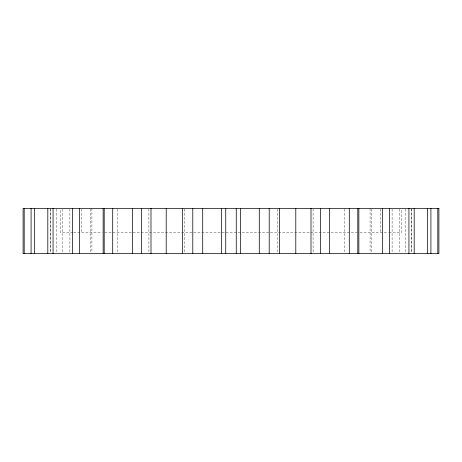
<?xml version="1.0" encoding="UTF-8"?>
<svg xmlns="http://www.w3.org/2000/svg" width="462" height="462" viewBox="0 0 462 462"><rect width="100%" height="100%" fill="white"/><g stroke="black" fill="none" stroke-linecap="round" stroke-linejoin="round"><path stroke-width="0.35" stroke-dasharray="2.31 1.73" d="M72.927 232.738L60.614 232.738L60.614 209.113M73.585 232.738L102.085 232.738M104.822 232.738L357.178 232.738M359.915 232.738L388.415 232.738M389.073 232.738L401.386 232.738L401.386 209.113M411.815 208.397L411.815 252.881M411.567 209.119L411.567 252.881M405.653 209.119L405.653 252.881M399.803 209.119L399.803 252.881M392.105 209.119L392.105 252.881M380.515 209.113L380.515 232.738M371.517 209.119L371.517 252.881M370.085 208.397L370.085 252.881M344.791 209.119L344.791 252.881M313.086 209.119L313.086 252.881M277.801 209.119L277.801 252.881M184.199 209.119L184.199 252.881M148.914 209.119L148.914 252.881M117.209 209.119L117.209 252.881M91.915 208.397L91.915 252.881M90.483 209.119L90.483 252.881M81.485 209.113L81.485 232.738M69.895 209.119L69.895 252.881M62.197 209.119L62.197 252.881M56.347 209.119L56.347 252.881M50.433 209.119L50.433 252.881M50.185 208.397L50.185 252.881"/><path stroke-width="0.69" d="M437.803 208.397L437.803 253.603M430.913 208.397L430.913 253.603M427.662 208.397L427.662 253.603M414.189 208.397L414.189 253.603M408.934 208.397L408.934 253.603M389.46 208.397L389.46 253.603M382.421 208.397L382.421 253.603M358.853 208.397L358.853 253.603M357.802 208.397L357.802 253.603M349.295 208.397L349.295 253.603M329.475 208.397L329.475 253.603M320.605 208.397L320.605 253.603M311.001 208.397L311.001 253.603M295.796 208.397L295.796 253.603M279.493 208.397L279.493 253.603M269.207 208.397L269.207 253.603M259.286 208.397L259.286 253.603M240.465 208.397L240.465 253.603M236.255 208.397L236.255 253.603M225.745 208.397L225.745 253.603M221.535 208.397L221.535 253.603M202.714 208.397L202.714 253.603M192.793 208.397L192.793 253.603M182.507 208.397L182.507 253.603M166.205 208.397L166.205 253.603M150.999 208.397L150.999 253.603M141.395 208.397L141.395 253.603M132.525 208.397L132.525 253.603M112.705 208.397L112.705 253.603M104.198 208.397L104.198 253.603M103.147 208.397L103.147 253.603M79.58 208.397L79.58 253.603M72.54 208.397L72.54 253.603M53.066 208.397L53.066 253.603M47.811 208.397L47.811 253.603M34.338 208.397L34.338 253.603M31.087 208.397L31.087 253.603M24.197 208.397L24.197 253.603M438.9 208.397L23.1 208.397L23.1 253.603L438.9 253.603L438.9 208.397"/></g></svg>
